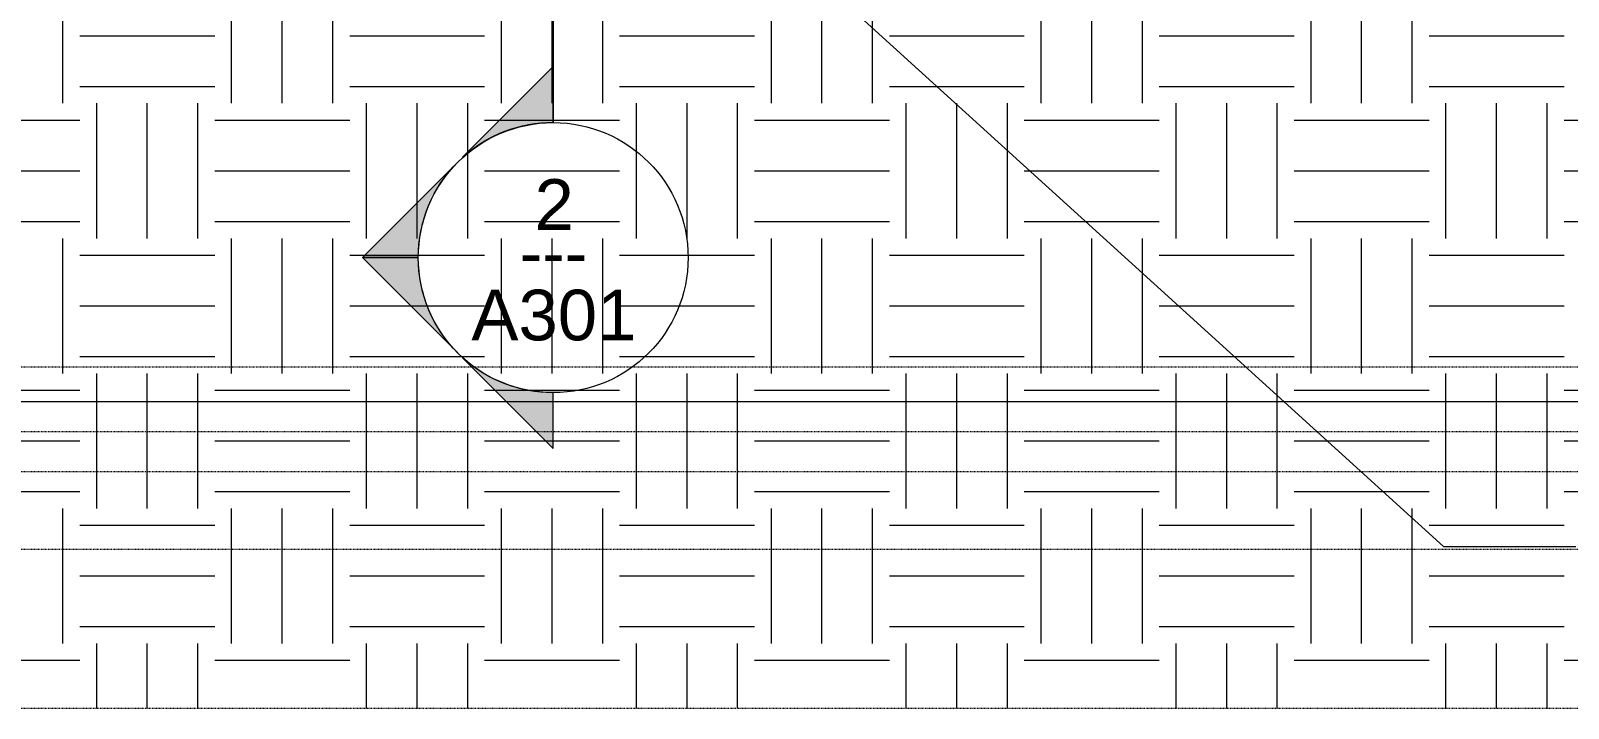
# Model space of a CAD drawing. Header units: inches. Extents: x 1750 to 8392, y -264 to 660.
# Drawn here: x 3677.8 to 3951.3, y -206.5 to -86.1 of the extents above; entities that cross this region are included whole.
import ezdxf

# ---------------------------------------------------------------- set-up
doc = ezdxf.new("R2010")
doc.units = ezdxf.units.IN
doc.header["$MEASUREMENT"] = 0
doc.linetypes.add('Aligning Line 1_8_', pattern=[0.25, 0.125, -0.125])
doc.linetypes.add('Grid Line 1_2_', pattern=[0.875, 0.5, -0.125, 0.125, -0.125])
for name, color, linetype, lineweight in [('0-1', 7, 'Continuous', 5), ('A-FLOR-LEVL-1', 51, 'Grid Line 1_2_', 9), ('C-TOPO', 7, 'Continuous', 9), ('G-ANNO-SYMB', 111, 'Aligning Line 1_8_', 9), ('G-ANNO-SYMB-1', 147, 'Aligning Line 1_8_', 9), ('G-ANNO-SYMB-2', 111, 'Continuous', 9), ('G-ANNO-TEXT', 231, 'Continuous', 9)]:
    doc.layers.add(name, color=color, linetype=linetype, lineweight=lineweight)
doc.styles.add('Arial', font='arial.ttf', dxfattribs={"height": 9})
doc.styles.add('Century Gothic', font='ufonts.com_century-gothic.ttf', dxfattribs={"height": 9})

# ---------------------------------------------------------------- blocks, each defined once
blk = doc.blocks.new('CTR  - Topography_rvt-1-BUILDING ELEVATION - EAST')
at = {"layer": 'C-TOPO'}
h = blk.add_hatch(dxfattribs=at)
h.set_pattern_fill('FP_14', color=256, style=0, pattern_type=2)
h.set_pattern_definition([(0, (2870.5, 0), (24, 24), [24, -24]), (0, (2870.5, 9), (24, 24), [24, -24]), (0, (2870.5, 18), (24, 24), [24, -24]), (90, (2873.5, 21), (-24, 24), [24, -24]), (90, (2882.5, 21), (-24, 24), [24, -24]), (90, (2891.5, 21), (-24, 24), [24, -24])])
h.paths.add_polyline_path([(3674.72, -206.5), (4004.23, -206.5), (4004.23, -30), (3978, -30), (3974.52, -28.31), (3716.33, -28.31), (3674.72, -30.03), (3674.72, -158)], flags=0)
blk = doc.blocks.new('CTR - 1st Phase - Common Walls_rvt-1-BUILDING ELEVATION - EAST')
at = {"layer": 'A-FLOR-LEVL-1'}
blk.add_line((1830.2, -152), (4168.71, -152), dxfattribs=at)
at = {"layer": 'G-ANNO-SYMB-1'}
for p, q in [((1926.86, -145.84), (4071.96, -145.84)), ((1926.86, -164.42), (4072.04, -164.42))]:
    blk.add_line(p, q, dxfattribs=at)
blk = doc.blocks.new('CTR - 1st Phase -Stairs _ Elevators_rvt-1-BUILDING ELEVATION - EAST')
at = {"layer": 'A-FLOR-LEVL-1'}
blk.add_line((1830.2, -152), (4168.71, -152), dxfattribs=at)
at = {"layer": 'G-ANNO-SYMB-1'}
blk.add_line((1926.86, -206.49), (4071.96, -206.49), dxfattribs=at)
blk = doc.blocks.new('Section - Section Head - Filled-22785-BUILDING ELEVATION - EAST')
at = {"layer": 'G-ANNO-SYMB-2'}
h = blk.add_hatch(color=256, dxfattribs=at)
edge = h.paths.add_edge_path(flags=0)
edge.add_line((2563.93, -108.54), (2547.82, -92.44))
edge.add_line((2547.82, -92.44), (2547.82, -102.35))
edge.add_arc((2547.82, -126.38), 24.03, 47.9216, 90, ccw=False)
h = blk.add_hatch(color=256, dxfattribs=at)
edge = h.paths.add_edge_path(flags=0)
edge.add_arc((2547.82, -126.38), 24, 0, 45, ccw=False)
edge.add_line((2571.82, -126.38), (2581.76, -126.38))
edge.add_line((2581.76, -126.38), (2564.79, -109.41))
h = blk.add_hatch(color=256, dxfattribs=at)
edge = h.paths.add_edge_path(flags=0)
edge.add_line((2564.79, -143.35), (2581.76, -126.38))
edge.add_line((2581.76, -126.38), (2571.82, -126.38))
edge.add_arc((2547.82, -126.38), 24, 315, 360, ccw=False)
h = blk.add_hatch(color=256, dxfattribs=at)
edge = h.paths.add_edge_path(flags=0)
edge.add_arc((2547.82, -126.38), 24.03, 270, 312.0784, ccw=False)
edge.add_line((2547.82, -150.41), (2547.82, -160.32))
edge.add_line((2547.82, -160.32), (2563.93, -144.22))
for p, q in [((2547.82, -102.35), (2547.82, -92.44)), ((2547.82, -92.44), (2563.93, -108.54)), ((2564.79, -109.41), (2581.76, -126.38)), ((2581.76, -126.38), (2564.79, -143.35)), ((2571.82, -126.38), (2581.76, -126.38)), ((2581.76, -126.38), (2571.82, -126.38)), ((2563.93, -144.22), (2547.82, -160.32)), ((2547.82, -160.32), (2547.82, -150.41))]:
    blk.add_line(p, q, dxfattribs=at)
for centre, radius, start, end in [((2547.82, -126.41), 24, 90, 270), ((2547.82, -126.38), 24.03, 47.9216, 90), ((2547.82, -126.41), 24, 270, 90), ((2547.82, -126.38), 24, 360, 45), ((2547.82, -126.38), 24, 315, 360), ((2547.82, -126.38), 24.03, 270, 312.0784)]:
    blk.add_arc(centre, radius, start, end, dxfattribs=at)

msp = doc.modelspace()

# ---------------------------------------------------------------- linework, layer by layer
at = {"layer": 'A-FLOR-LEVL-1'}
msp.add_line((1830.9484, -152), (4167.9645, -152), dxfattribs=at)
at = {"layer": 'G-ANNO-SYMB'}
for p, q in [((1926.8612, -157.3105), (4072.0372, -157.3105)), ((1926.8612, -178.2392), (4072.0372, -178.2392))]:
    msp.add_line(p, q, dxfattribs=at)
at = {"layer": 'G-ANNO-SYMB-2'}
msp.add_line((3770.7237, 467.281), (3770.7237, -102.3784), dxfattribs=at)
at = {"layer": 'G-ANNO-TEXT'}
for p, q in [((3552.4921, 164.2048), (3929.0721, -177.7763)), ((3929.0721, -177.7763), (3952.6261, -177.7763))]:
    msp.add_line(p, q, dxfattribs=at)

# ---------------------------------------------------------------- block references
at = {"layer": '0-1'}
for name in ['CTR - 1st Phase - Common Walls_rvt-1-BUILDING ELEVATION - EAST', 'CTR - 1st Phase -Stairs _ Elevators_rvt-1-BUILDING ELEVATION - EAST', 'CTR  - Topography_rvt-1-BUILDING ELEVATION - EAST']:
    msp.add_blockref(name, (0, 0), dxfattribs=at)
at = {"layer": 'G-ANNO-SYMB-2', "extrusion": (0, 0, -1)}
msp.add_blockref('Section - Section Head - Filled-22785-BUILDING ELEVATION - EAST', (-6318.5449, 0), dxfattribs=at)

# ---------------------------------------------------------------- texts
at = {"layer": 'G-ANNO-SYMB-2', "char_height": 9, "attachment_point": 1}
for s, insert, width, style in [('2', (3767.4028, -112.4697), 8.484, 'Arial'), ('---', (3764.7514, -120.9764), 15.453, 'Century Gothic'), ('A301', (3756.1587, -132.106), 35.754, 'Arial')]:
    msp.add_mtext(s, dxfattribs=dict(at, insert=insert, width=width, style=style))

doc.saveas('drawing.dxf')
